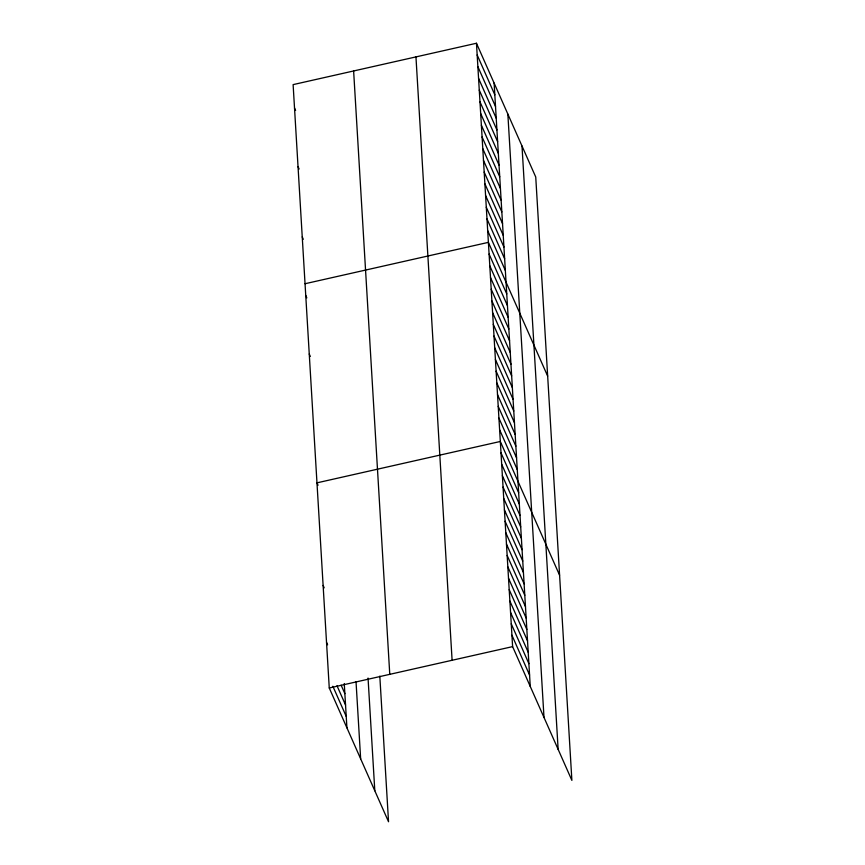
<?xml version="1.0" encoding="UTF-8"?>
<svg xmlns="http://www.w3.org/2000/svg" width="865" height="865" viewBox="0 0 865 865"><rect width="100%" height="100%" fill="white"/><g stroke="black" fill="none" stroke-linecap="round" stroke-linejoin="round"><path stroke-width="1.3" d="M476.464 43.25L512.61 646.62L571.884 780.381L535.738 177.011L476.464 43.25L293.116 84.619L329.262 687.989L388.536 821.75L379.811 676.116M305.053 283.731L488.39 242.362L547.664 376.124M329.262 687.989L512.61 646.62M477.166 54.96L494.812 94.804M477.869 66.67L495.515 106.514M478.572 78.391L496.218 118.224M479.264 90.101L496.921 129.934M479.967 101.811L497.624 141.655M480.67 113.52L498.327 153.365M481.373 125.241L499.029 165.074M482.075 136.951L499.732 176.784M482.778 148.661L500.435 188.494M483.481 160.371L501.127 200.215M484.184 172.092L501.83 211.925M484.887 183.802L502.533 223.635M485.579 195.512L503.235 235.345M486.281 207.222L503.938 247.066M486.984 218.942L504.641 258.776M487.687 230.652L505.344 270.486M489.093 254.072L506.749 293.916M489.795 265.793L507.441 305.626M490.498 277.503L508.144 317.336M491.201 289.213L508.847 329.046M491.893 300.923L509.55 340.767M492.596 312.643L510.253 352.477M493.299 324.353L510.956 364.187M494.002 336.063L511.658 375.897M494.704 347.773L512.361 387.617M495.407 359.494L513.064 399.327M496.11 371.204L513.767 411.037M496.813 382.914L514.459 422.747M497.516 394.624L515.162 434.468M498.218 406.345L515.864 446.178M498.91 418.055L516.567 457.888M499.613 429.764L517.27 469.598M559.59 575.236L500.316 441.474L316.979 482.843L318.05 485.265M500.997 452.871L518.654 492.715M501.678 464.267L519.335 504.111M502.37 475.664L520.016 515.508M503.052 487.071L520.698 526.904M503.733 498.467L521.39 538.3M504.414 509.863L522.071 549.697M505.095 521.26L522.752 561.093M505.776 532.656L523.433 572.489M506.468 544.053L524.114 583.886M507.15 555.449L524.796 595.282M507.831 566.845L525.477 606.679M508.512 578.242L526.169 618.075M509.193 589.638L526.85 629.471M294.522 108.039L295.592 110.46M509.874 601.034L527.531 640.879M510.555 612.431L528.212 652.275M511.247 623.827L528.893 663.671M511.929 635.224L529.575 675.068M298.036 166.61L299.106 169.021M302.242 236.88L303.312 239.291M305.745 295.441L306.815 297.863M309.259 354.012L310.33 356.423M323.121 585.421L324.191 587.832M326.538 642.403L327.608 644.825M341.124 685.188L344.875 693.644M336.993 685.718L345.557 705.04M332.863 686.259L346.238 716.436M521.995 146.012L558.141 749.393M507.852 114.083L543.999 717.453M494.12 83.083L530.256 686.464M415.957 56.906L452.103 660.276M353.623 70.962L389.769 674.343M368.047 678.052L374.805 790.761M356.023 681.577L360.651 758.821M344.259 683.512L346.919 727.833"/></g></svg>
